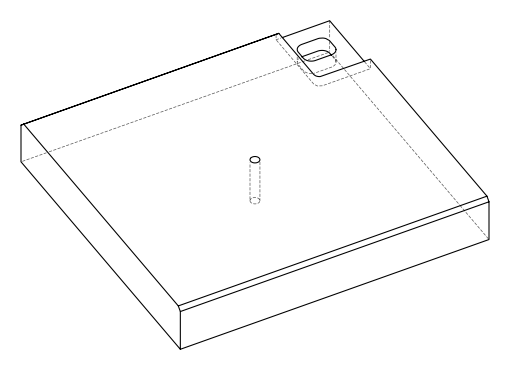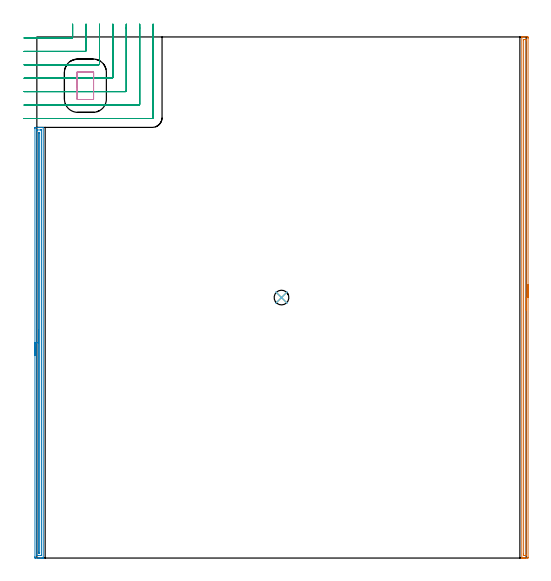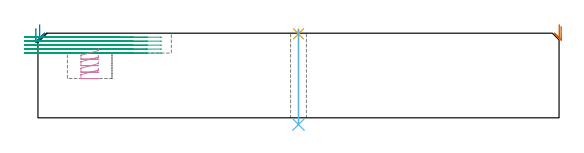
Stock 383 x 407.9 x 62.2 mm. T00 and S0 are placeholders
(PLAN: 6 operations, 4 tool changes, 25 min)
(1 AREA_MILL | FG_CHAMFER_SURFACE | UGT0205_001 | 6.71 min | 4896 mm3)
(2 AREA_MILL_1 | FG_CHAMFER_SURFACE_1 | UGT0205_001 | 8.26 min | 7213 mm3)
(3 MILL_CORNER_NOTCH_RECTANGULAR | CORNER_NOTCH_RECTANGULAR | UGT0201_103 | Follow Part, ap 3.5, ae 75% | 8.64 min | 101039 mm3)
(4 MILL_RECTANGULAR_POCKET | POCKET_RECTANGULAR_STRAIGHT | UGT0201_104 | Follow Part, ap 5, ae 75% | 1.05 min | 23979 mm3)
(5 SPOT_DRILL | STEP1HOLE | NXT0321_9005460120000 | 0.03 min | 1 mm3)
(6 DRILL_THROUGH_HOLE_INTO_CENTER | STEP1HOLE | UGT0301_510 | 0.28 min | 6438 mm3)
(TOOL UGT0205_001 | Chamfer Mill 20 x 3 x 45 deg. | D20 FL50 Z2)
(TOOL UGT0201_103 | End Mill 14 mm | D14 FL19 Z2)
(TOOL UGT0201_104 | End Mill 20 mm | D20 FL22 Z2)
(TOOL NXT0321_9005460120000 | NC Spot Drill, 142deg, 12mm, Carbide, Uncoated | D12 PA142 FL30 Z2)
(TOOL UGT0301_510 | Carbide Drill 11.5 mm | D11.5 PA118 FL94 Z2)
(OP 1 AREA_MILL)
G17 G21 G94 G90
T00 M6
G54
G17 G0 G90 X384.5 Y213.95 S1061 M3
G43 Z72.2 H0
Z67.3
G94 G1 Y213.912 Z66.428 F250.
Y213.798 Z65.564
Y213.609 Z64.712
Y213.347 Z63.88
Y213.013 Z63.074
Y212.61 Z62.3
Y212.142 Z61.564
Y211.61 Z60.872
Y211.021 Z60.229
Y210.378 Z59.64
Y209.686 Z59.108
Y208.95 Z58.64
Y208.176 Z58.237
Y207.37 Z57.903
Y206.538 Z57.641
Y205.686 Z57.452
Y204.822 Z57.338
Y203.95 Z57.3
Y0.624
X384.498 Y0.34
X384.494 Y0.01 Z57.303
X384.223 Y0. Z57.573
X382.485 Z59.31
X381.959 Z59.838
X381.615 Z60.18
X381.09 Z60.706
X380.746 Z61.048
X379.819 Z61.98
X379.709 Y0.001 Z62.083
X379.655 Y0.003 Z62.136
X379.603 Y0.01 Z62.188
X379.6 Y0.177 Z62.2
Y407.723
X379.603 Y407.89 Z62.188
X379.708 Y407.898 Z62.084
X379.819 Y407.9 Z61.98
X380.059 Z61.74
X380.746 Z61.048
X381.959 Z59.838
X382.485 Z59.31
X383.96 Z57.836
X384.223 Y407.897 Z57.573
X384.494 Y407.89 Z57.302
X384.498 Y407.56 Z57.3
X384.5 Y407.276
Y406.991
Y203.95
X383.086 Z58.714
X383.085 Y2.411 Z58.715
X383.083 Y2.102 Z58.717
X383.081 Y2.026 Z58.719
X383.08 Y2.014 Z58.72
X383.065 Y2.01 Z58.735
X383.017 Y2.005 Z58.783
X382.883 Y2.001 Z58.917
X381.615 Z60.185
X381.143 Y2.003 Z60.657
X381.04 Y2.01 Z60.76
X381.021 Y2.012 Z60.779
X381.019 Y2.048 Z60.781
X381.016 Y2.134 Z60.784
X381.015 Y2.411 Z60.785
X381.014 Y3.029 Z60.786
X381.015 Y405.489 Z60.785
X381.017 Y405.798 Z60.783
X381.019 Y405.874 Z60.781
X381.02 Y405.886 Z60.78
X381.035 Y405.89 Z60.765
X381.083 Y405.895 Z60.717
X381.217 Y405.899 Z60.583
X382.485 Z59.315
X382.957 Y405.897 Z58.843
X383.06 Y405.89 Z58.74
X383.079 Y405.888 Z58.721
X383.081 Y405.852 Z58.719
X383.084 Y405.766 Z58.716
X383.085 Y405.489 Z58.715
X383.086 Y404.871 Z58.714
Y203.95
Y203.078 Z58.752
Y202.214 Z58.866
Y201.362 Z59.055
Y200.53 Z59.317
Y199.724 Z59.651
Y198.95 Z60.054
Y198.214 Z60.523
Y197.522 Z61.054
Y196.879 Z61.643
Y196.29 Z62.286
Y195.758 Z62.978
Y195.29 Z63.714
Y194.887 Z64.488
Y194.553 Z65.294
Y194.291 Z66.126
Y194.102 Z66.978
Y193.988 Z67.843
Y193.95 Z68.714
G0 Z72.2
M5
M2
(OP 2 AREA_MILL_1)
G17 G21 G94 G90
T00 M6
G54
G17 G0 G90 X-1.5 Y158.55 S1061 M3
G43 Z72.2 H0
Z65.7
G94 G1 Y158.588 Z64.828 F250.
Y158.702 Z63.963
Y158.891 Z63.112
Y159.153 Z62.28
Y159.487 Z61.474
Y159.89 Z60.7
Y160.358 Z59.964
Y160.89 Z59.272
Y161.479 Z58.629
Y162.122 Z58.04
Y162.814 Z57.508
Y163.55 Z57.04
Y164.324 Z56.637
Y165.13 Z56.303
Y165.962 Z56.041
Y166.813 Z55.852
Y167.678 Z55.738
Y168.55 Z55.7
Y336.17
X-1.499 Y336.483 Z55.701
X-1.494 Y337.057 Z55.703
X-1.491 Y337.092 Z55.705
X-0.922 Y337.1 Z56.275
X1.75 Z58.944
X2.301 Z59.498
X2.641 Z59.837
X3.192 Z60.388
X3.531 Z60.726
X4.21 Z61.409
X4.559 Z61.759
X4.951 Y337.093 Z62.143
X4.997 Y337.09 Z62.188
X5. Y336.93 Z62.2
Y0.17
X4.997 Y0.01 Z62.188
X4.951 Y0.007 Z62.143
X4.559 Y0. Z61.759
X4.21 Z61.409
X3.531 Z60.726
X2.301 Z59.498
X1.75 Z58.944
X1.135 Z58.33
X-0.922 Y0.001 Z56.275
X-1.17 Y0.003 Z56.026
X-1.491 Y0.008 Z55.705
X-1.494 Y0.043 Z55.703
X-1.499 Y0.617 Z55.701
X-1.5 Y1.197 Z55.7
Y168.55
X-0.086 Z57.114
X-0.085 Y334.806 Z57.115
X-0.082 Y334.916 Z57.118
X-0.074 Y335.09 Z57.126
X-0.031 Y335.093 Z57.169
X0.458 Y335.099 Z57.658
X2.641 Y335.1 Z59.841
X3.131 Y335.098 Z60.331
X3.531 Y335.09 Z60.731
X3.579 Y335.073 Z60.779
X3.584 Y334.861 Z60.784
X3.585 Y334.751 Z60.785
Y2.294
X3.582 Y2.184 Z60.782
X3.574 Y2.01 Z60.774
X3.531 Y2.007 Z60.731
X3.042 Y2.001 Z60.242
X0.859 Y2. Z58.059
X0.369 Y2.002 Z57.569
X-0.031 Y2.01 Z57.169
X-0.079 Y2.027 Z57.121
X-0.084 Y2.239 Z57.116
X-0.086 Y2.348 Z57.114
Y168.55
X1.328 Z58.528
X1.329 Y332.91 Z58.529
X1.33 Y333.016 Z58.53
X1.332 Y333.068 Z58.532
X1.334 Y333.086 Z58.534
X1.372 Y333.09 Z58.572
X1.562 Y333.099 Z58.762
X1.75 Z58.95
X1.939 Y333.098 Z59.139
X2.065 Y333.095 Z59.265
X2.16 Y333.09 Z59.36
X2.164 Y333.05 Z59.364
X2.168 Y332.91 Z59.368
X2.171 Y332.488 Z59.371
Y4.19
X2.17 Y4.084 Z59.37
X2.168 Y4.032 Z59.368
X2.166 Y4.014 Z59.366
X2.128 Y4.01 Z59.328
X1.938 Y4.001 Z59.138
X1.75 Z58.95
X1.561 Y4.002 Z58.761
X1.435 Y4.005 Z58.635
X1.34 Y4.01 Z58.54
X1.335 Y4.05 Z58.535
X1.332 Y4.19 Z58.532
X1.329 Y4.612 Z58.529
X1.328 Y168.55 Z58.528
Y169.422 Z58.566
Y170.286 Z58.68
Y171.138 Z58.869
Y171.97 Z59.132
Y172.776 Z59.465
Y173.55 Z59.868
Y174.286 Z60.337
Y174.978 Z60.868
Y175.621 Z61.457
Y176.21 Z62.101
Y176.741 Z62.793
Y177.21 Z63.528
Y177.613 Z64.302
Y177.947 Z65.108
Y178.209 Z65.94
Y178.398 Z66.792
Y178.512 Z67.657
Y178.55 Z68.528
G0 Z72.2
M5
M2
(OP 3 MILL_CORNER_NOTCH_RECTANGULAR)
G17 G21 G94 G90
T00 M6
G54
G17 G0 G90 X-10. Y407.1 S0 M3
G43 Z72.2 H0
Z59.28
G94 G1 X-7. F250.
X27.305 F500.
G3 X28. Y407.795 R0.7
G1 Y414.9
Y417.9 F250.
G0 Z72.2
X-10. Y396.6
Z59.28
G1 X-7.
X37.805 F500.
G3 X38.5 Y397.295 R0.7
G1 Y414.9
Y417.9 F250.
G0 Z72.2
X-10. Y386.1
Z59.28
G1 X-7.
X48.305 F500.
G3 X49. Y386.795 R0.7
G1 Y414.9
Y417.9 F250.
G0 Z72.2
X-10. Y375.6
Z59.28
G1 X-7.
X58.805 F500.
G3 X59.5 Y376.295 R0.7
G1 Y414.9
Y417.9 F250.
G0 Z72.2
X-10. Y365.1
Z59.28
G1 X-7.
X69.304 F500.
G3 X70. Y365.796 R0.7
G1 Y414.9
Y417.9 F250.
G0 Z72.2
X-10. Y354.6
Z59.28
G1 X-7.
X79.804 F500.
G3 X80.5 Y355.296 R0.7
G1 Y414.9
Y417.9 F250.
G0 Z72.2
X-10. Y344.1
Z59.28
G1 X-7.
X90.304 F500.
G3 X91. Y344.796 R0.7
G1 Y414.9
Y417.9 F250.
G0 Z72.2
X-10. Y407.1
Z56.36
G1 X-7.
X27.305 F500.
G3 X28. Y407.795 R0.7
G1 Y414.9
Y417.9 F250.
G0 Z72.2
X-10. Y396.6
Z56.36
G1 X-7.
X37.805 F500.
G3 X38.5 Y397.295 R0.7
G1 Y414.9
Y417.9 F250.
G0 Z72.2
X-10. Y386.1
Z56.36
G1 X-7.
X48.305 F500.
G3 X49. Y386.795 R0.7
G1 Y414.9
Y417.9 F250.
G0 Z72.2
X-10. Y375.6
Z56.36
G1 X-7.
X58.804 F500.
G3 X59.5 Y376.296 R0.7
G1 Y414.9
Y417.9 F250.
G0 Z72.2
X-10. Y365.1
Z56.36
G1 X-7.
X69.304 F500.
G3 X70. Y365.796 R0.7
G1 Y414.9
Y417.9 F250.
G0 Z72.2
X-10. Y354.6
Z56.36
G1 X-7.
X79.804 F500.
G3 X80.5 Y355.296 R0.7
G1 Y414.9
Y417.9 F250.
G0 Z72.2
X-10. Y344.1
Z56.36
G1 X-7.
X90.304 F500.
G3 X91. Y344.796 R0.7
G1 Y414.9
Y417.9 F250.
G0 Z72.2
X-10. Y407.1
Z53.44
G1 X-7.
X27.305 F500.
G3 X28. Y407.795 R0.7
G1 Y414.9
Y417.9 F250.
G0 Z72.2
X-10. Y396.6
Z53.44
G1 X-7.
X37.805 F500.
G3 X38.5 Y397.295 R0.7
G1 Y414.9
Y417.9 F250.
G0 Z72.2
X-10. Y386.1
Z53.44
G1 X-7.
X48.305 F500.
G3 X49. Y386.795 R0.7
G1 Y414.9
Y417.9 F250.
G0 Z72.2
X-10. Y375.6
Z53.44
G1 X-7.
X58.805 F500.
G3 X59.5 Y376.295 R0.7
G1 Y414.9
Y417.9 F250.
G0 Z72.2
X-10. Y365.1
Z53.44
G1 X-7.
X69.304 F500.
G3 X70. Y365.796 R0.7
G1 Y414.9
Y417.9 F250.
G0 Z72.2
X-10. Y354.6
Z53.44
G1 X-7.
X79.804 F500.
G3 X80.5 Y355.296 R0.7
G1 Y414.9
Y417.9 F250.
G0 Z72.2
X-10. Y344.1
Z53.44
G1 X-7.
X90.304 F500.
G3 X91. Y344.796 R0.7
G1 Y414.9
Y417.9 F250.
G0 Z72.2
X-10. Y407.1
Z50.52
G1 X-7.
X27.305 F500.
G3 X28. Y407.795 R0.7
G1 Y414.9
Y417.9 F250.
G0 Z72.2
X-10. Y396.6
Z50.52
G1 X-7.
X37.805 F500.
G3 X38.5 Y397.295 R0.7
G1 Y414.9
Y417.9 F250.
G0 Z72.2
X-10. Y386.1
Z50.52
G1 X-7.
X48.305 F500.
G3 X49. Y386.795 R0.7
G1 Y414.9
Y417.9 F250.
G0 Z72.2
X-10. Y375.6
Z50.52
G1 X-7.
X58.805 F500.
G3 X59.5 Y376.295 R0.7
G1 Y414.9
Y417.9 F250.
G0 Z72.2
X-10. Y365.1
Z50.52
G1 X-7.
X69.304 F500.
G3 X70. Y365.796 R0.7
G1 Y414.9
Y417.9 F250.
G0 Z72.2
X-10. Y354.6
Z50.52
G1 X-7.
X79.804 F500.
G3 X80.5 Y355.296 R0.7
G1 Y414.9
Y417.9 F250.
G0 Z72.2
X-10. Y344.1
Z50.52
G1 X-7.
X90.304 F500.
G3 X91. Y344.796 R0.7
G1 Y414.9
Y417.9 F250.
G0 Z72.2
X-10. Y407.1
Z47.6
G1 X-7.
X27.305 F500.
G3 X28. Y407.795 R0.7
G1 Y414.9
Y417.9 F250.
G0 Z72.2
X-10. Y396.6
Z47.6
G1 X-7.
X37.805 F500.
G3 X38.5 Y397.295 R0.7
G1 Y414.9
Y417.9 F250.
G0 Z72.2
X-10. Y386.1
Z47.6
G1 X-7.
X48.305 F500.
G3 X49. Y386.795 R0.7
G1 Y414.9
Y417.9 F250.
G0 Z72.2
X-10. Y375.6
Z47.6
G1 X-7.
X58.805 F500.
G3 X59.5 Y376.295 R0.7
G1 Y414.9
Y417.9 F250.
G0 Z72.2
X-10. Y365.1
Z47.6
G1 X-7.
X69.304 F500.
G3 X70. Y365.796 R0.7
G1 Y414.9
Y417.9 F250.
G0 Z72.2
X-10. Y354.6
Z47.6
G1 X-7.
X79.804 F500.
G3 X80.5 Y355.296 R0.7
G1 Y414.9
Y417.9 F250.
G0 Z72.2
X-10. Y344.1
Z47.6
G1 X-7.
X90.304 F500.
G3 X91. Y344.796 R0.7
G1 Y414.9
Y417.9 F250.
G0 Z72.2
M5
M2
(OP 4 MILL_RECTANGULAR_POCKET)
G17 G21 G94 G90
T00 M6
G54
G17 G0 G90 X44.4 Y374.911 S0 M3
G43 Z72.2 H0
Z50.886
G94 G1 Y380.2 Z49.468 F250.
Y380.263 Z49.451
X44.34 Y380.421 Z49.406
X44.221 Y380.54 Z49.361
X44.063 Y380.6 Z49.316
X31.937 Z46.067
X31.779 Y380.54 Z46.022
X31.66 Y380.421 Z45.976
X31.6 Y380.263 Z45.931
Y380.2 Z45.914
Y369.75 Z43.114
Y359.3 F500.
G3 X32. Y358.9 R0.4
G1 X44.
G3 X44.4 Y359.3 R0.4
G1 Y380.2
G3 X44. Y380.6 R0.4
G1 X32.
G3 X31.6 Y380.2 R0.4
G1 Y369.75
Y368.75
G0 X44.4 Y374.911 Z46.114
G1 Y380.2 Z44.697 F250.
Y380.263 Z44.68
X44.34 Y380.421 Z44.635
X44.221 Y380.54 Z44.59
X44.063 Y380.6 Z44.545
X31.937 Z41.295
X31.779 Y380.54 Z41.25
X31.66 Y380.421 Z41.205
X31.6 Y380.263 Z41.16
Y380.2 Z41.143
Y369.75 Z38.343
Y359.3 F500.
G3 X32. Y358.9 R0.4
G1 X44.
G3 X44.4 Y359.3 R0.4
G1 Y380.2
G3 X44. Y380.6 R0.4
G1 X32.
G3 X31.6 Y380.2 R0.4
G1 Y369.75
Y368.75
G0 X44.4 Y374.911 Z41.343
G1 Y380.2 Z39.926 F250.
Y380.263 Z39.909
X44.34 Y380.421 Z39.863
X44.221 Y380.54 Z39.818
X44.063 Y380.6 Z39.773
X31.937 Z36.524
X31.779 Y380.54 Z36.479
X31.66 Y380.421 Z36.434
X31.6 Y380.263 Z36.388
Y380.2 Z36.371
Y369.75 Z33.571
Y359.3 F500.
G3 X32. Y358.9 R0.4
G1 X44.
G3 X44.4 Y359.3 R0.4
G1 Y380.2
G3 X44. Y380.6 R0.4
G1 X32.
G3 X31.6 Y380.2 R0.4
G1 Y369.75
Y368.75
G0 X44.4 Y374.911 Z36.571
G1 Y380.2 Z35.154 F250.
Y380.263 Z35.137
X44.34 Y380.421 Z35.092
X44.221 Y380.54 Z35.047
X44.063 Y380.6 Z35.002
X31.937 Z31.752
X31.779 Y380.54 Z31.707
X31.66 Y380.421 Z31.662
X31.6 Y380.263 Z31.617
Y380.2 Z31.6
Y369.75 Z28.8
Y359.3 F500.
G3 X32. Y358.9 R0.4
G1 X44.
G3 X44.4 Y359.3 R0.4
G1 Y380.2
G3 X44. Y380.6 R0.4
G1 X32.
G3 X31.6 Y380.2 R0.4
G1 Y369.75
Y368.75
G0 Z72.2
M5
M2
(OP 5 SPOT_DRILL)
G17 G21 G94 G90
T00 M6
G54
G17 G0 G90 X191.5 Y203.9 S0 M3
G43 Z72.2 H0
G94 G81 G98 Z61.705 F250. R65.2
G80
M5
M2
(OP 6 DRILL_THROUGH_HOLE_INTO_CENTER)
G17 G21 G94 G90
T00 M6
G54
G17 G0 G90 X191.5 Y203.9 S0 M3
G43 Z72.2 H0
G94 G73 G98 Z-4.955 F250. Q11.192 R64.2
G80
M5
M2
